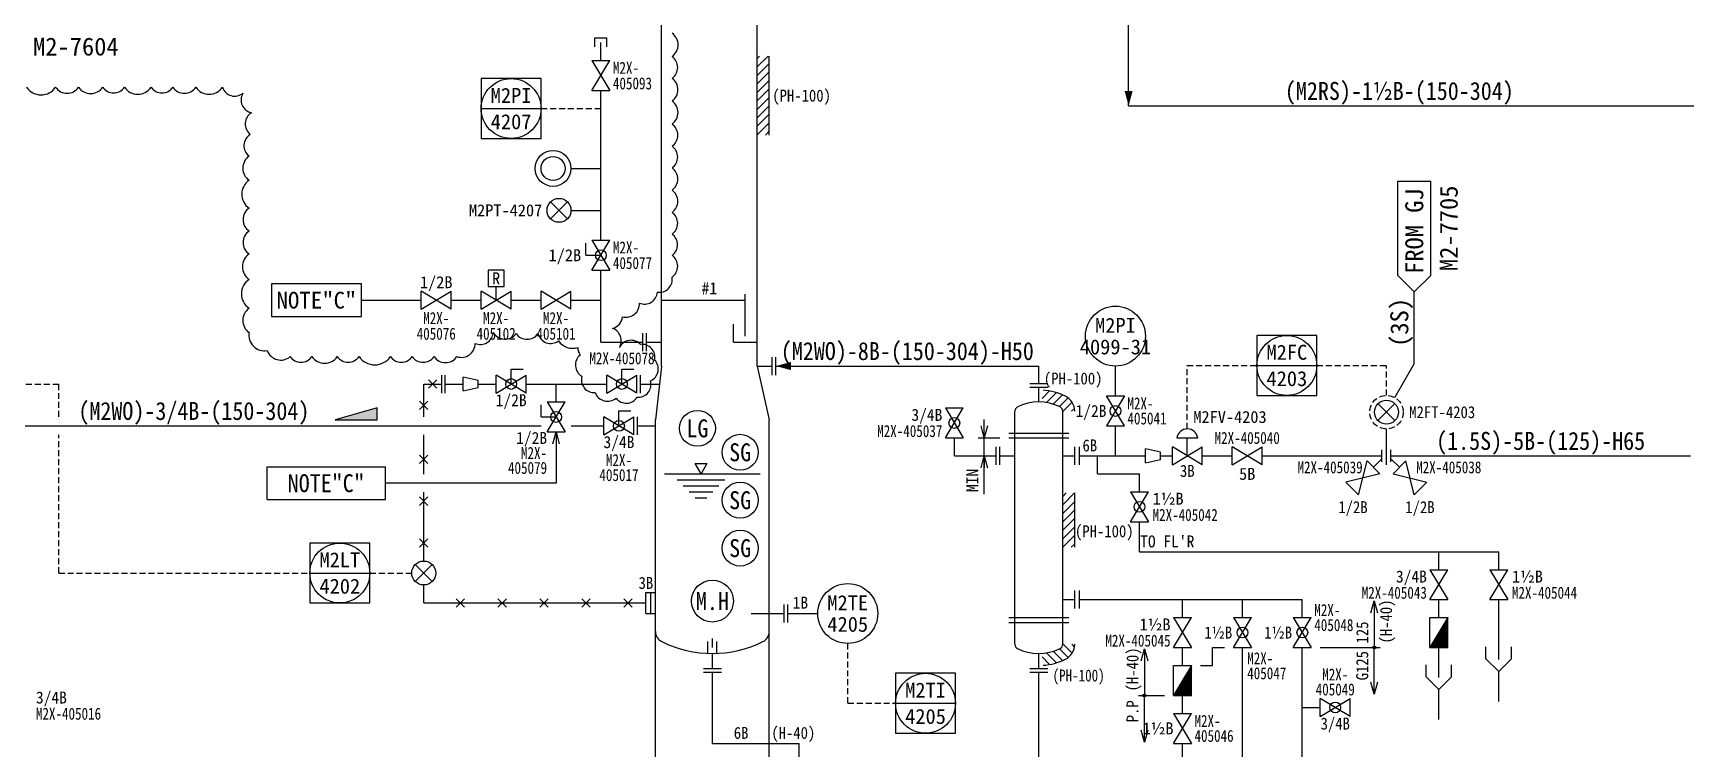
# Model space of a CAD drawing. Extents: x -5 to 813, y -6 to 574.
# Drawn here: x 169.8 to 445.8, y 219.7 to 339.2 of the extents above; entities that cross this region are included whole.
import ezdxf
from ezdxf.enums import TextEntityAlignment as Align

# ---------------------------------------------------------------- set-up
doc = ezdxf.new("R2010")
doc.units = 0
doc.header["$LTSCALE"] = 8
doc.linetypes.add('HIDDEN2', pattern=[0.1875, 0.125, -0.0625])
doc.layers.get('0').update_dxf_attribs({"linetype": 'CONTINUOUS'})
for name, color, linetype in [('1', 7, 'CONTINUOUS'), ('10', 7, 'CONTINUOUS'), ('2', 7, 'CONTINUOUS'), ('4', 7, 'CONTINUOUS'), ('5', 7, 'CONTINUOUS'), ('6', 2, 'CONTINUOUS'), ('7', 7, 'CONTINUOUS'), ('9', 1, 'CONTINUOUS')]:
    doc.layers.add(name, color=color, linetype=linetype)
doc.styles.get("Standard").update_dxf_attribs({"font": '', "width": 0.9})
doc.styles.get('Standard').set_extended_font_data('MS Gothic')
doc.dimstyles.get("Standard").update_dxf_attribs({"dimtxt": 2, "dimasz": 2, "dimexe": 1, "dimexo": 1, "dimgap": 1, "dimtad": 3, "dimdec": 1, "dimdsep": 46, "dimtxsty": 'Standard', "dimblk": 'OPEN30', "dimcen": 0.1, "dimclrd": 256, "dimclre": 256, "dimclrt": 256, "dimadec": 0, "dimazin": 0, "dimtfac": 1, "dimtdec": 1, "dimtmove": 0, "dimatfit": 0, "dimldrblk": 'OPEN30', "dimfxl": 1, "dimtvp": 1, "dimtolj": 1, "dimlwd": -1, "dimlwe": -1, "dimarcsym": 0})
pattern_1 = [(45, (20.1961, -22.9001), (-0.7071068, 0.7071068), [])]

# ---------------------------------------------------------------- blocks, each defined once
blk = doc.blocks.new('_Open30')
at = {"color": 0, "linetype": 'ByBlock', "lineweight": -2}
for p, q in [((-1, 0.27), (0, 0)), ((0, 0), (-1, -0.27)), ((0, 0), (-1, 0))]:
    blk.add_line(p, q, dxfattribs=at)
blk = doc.blocks.new('計測設備一般_現場')
at = {"layer": '2'}
blk.add_circle((625.98, 353.21), 5, dxfattribs=at)
for tag, p in [('TAG2', (625.98, 355.01)), ('TAG1', (625.98, 351.41))]:
    blk.add_attdef(tag, text='', height=2.5, dxfattribs=at).set_placement(p, align=Align.MIDDLE_CENTER)
blk = doc.blocks.new('CRT_計器室')
at = {"layer": '4'}
blk.add_line((520.83, 146.5), (530.83, 146.5), dxfattribs=at)
blk.add_lwpolyline([(520.83, 141.5), (530.83, 141.5), (530.83, 151.5), (520.83, 151.5)], close=True, dxfattribs=at)
blk.add_circle((525.83, 146.5), 5, dxfattribs=at)
for tag, p in [('TAG16', (525.83, 148.7)), ('TAG15', (525.83, 144.3))]:
    blk.add_attdef(tag, text='', height=2.5, dxfattribs=at).set_placement(p, align=Align.MIDDLE_CENTER)

msp = doc.modelspace()

# ---------------------------------------------------------------- hatches: boundary and pattern name
at = {"layer": '1'}
h = msp.add_hatch(dxfattribs=at)
h.set_pattern_fill('ANSI31', color=256, scale=8, style=0)
h.set_pattern_definition([(45, (95.4818, -22.9001), (-0.7071068, 0.7071068), [])])
h.paths.add_polyline_path([(292.7, 335.34), (290.7, 335.34), (290.7, 322.18), (292.7, 322.18)])
h = msp.add_hatch(dxfattribs=at)
h.set_pattern_fill('ANSI31', color=256, scale=8, style=0)
h.set_pattern_definition(pattern_1)
h.paths.add_polyline_path([(342.14, 278.56, 0.097489), (338.41, 279.58), (338.17, 277.59, -0.100673), (341.25, 276.77, -0.284916), (341.7, 276.05), (343.7, 276.05, 0.284915)])
h = msp.add_hatch(dxfattribs=at)
h.set_pattern_fill('ANSI31', color=256, scale=8, style=0)
h.set_pattern_definition(pattern_1)
h.paths.add_polyline_path([(341.7, 253.35), (343.7, 253.35), (343.7, 262.41), (341.7, 262.41)])
h = msp.add_hatch(dxfattribs=at)
h.set_pattern_fill('ANSI31', color=256, scale=8, style=0)
h.set_pattern_definition([(315, (20.1961, 536.1071), (-0.7071068, -0.7071068), [])])
h.paths.add_polyline_path([(342.14, 234.65, -0.097489), (338.41, 233.63), (338.17, 235.62, 0.100673), (341.25, 236.44, 0.284916), (341.7, 237.15), (343.7, 237.15, -0.284915)])
at = {"layer": '5'}
h = msp.add_hatch(dxfattribs=at)
h.set_pattern_fill('ANSI37', color=256, scale=0.02, style=0)
h.set_pattern_definition([(135, (630.8294, 40.103486), (0.04490128, 0.04490128), []), (45, (630.8294, 40.103486), (0.04490128, -0.04490128), [])])
h.paths.add_polyline_path([(404.5, 239.1), (404.5, 236.6), (403, 236.6)])
h.paths.add_polyline_path([(406, 236.6), (404.5, 236.6), (404.5, 239.1), (406, 241.6)])
h = msp.add_hatch(dxfattribs=at)
h.set_pattern_fill('ANSI37', color=256, scale=0.02, style=0)
h.set_pattern_definition([(135, (588.0294, 32.103486), (0.04490128, 0.04490128), []), (45, (588.0294, 32.103486), (0.04490128, -0.04490128), [])])
h.paths.add_polyline_path([(361.7, 231.1), (361.7, 228.6), (360.2, 228.6)])
h.paths.add_polyline_path([(363.2, 228.6), (361.7, 228.6), (361.7, 231.1), (363.2, 233.6)])
at = {"layer": '6'}
msp.add_hatch(color=7, dxfattribs=at).paths.add_polyline_path([(220.2, 274.6), (227.2, 276.6), (227.2, 274.6)])

# ---------------------------------------------------------------- linework, layer by layer
at = {"layer": '1'}
for p, q in [((274.7, 283.6), (274.7, 407.5)), ((290.7, 283.6), (290.7, 407.5)), ((292.7, 322.18), (292.7, 335.34)), ((288.7, 288.6), (288.7, 295.6)), ((274.7, 294.6), (288.7, 294.6)), ((286.7, 287.6), (286.7, 290.6)), ((272.2, 286.1), (272.2, 289.1)), ((272.2, 287.6), (274.7, 287.6)), ((286.7, 287.6), (290.7, 287.6)), ((293.2, 282.1), (293.2, 285.1)), ((271.2, 279.1), (271.2, 282.1)), ((274.7, 283.6), (273.7, 274.6)), ((290.7, 283.6), (292.7, 274.6)), ((290.7, 283.6), (293.2, 283.6)), ((271.2, 280.6), (274.36, 280.6)), ((336.2, 280.1), (339.2, 280.1)), ((337.7, 277.6), (337.7, 280.1)), ((333.7, 237.15), (333.7, 276.05)), ((341.7, 237.15), (341.7, 276.05)), ((270.7, 272.1), (270.7, 275.1)), ((270.7, 273.6), (273.7, 273.6)), ((273.7, 190.6), (273.7, 274.6)), ((292.7, 190.6), (292.7, 274.6)), ((332.7, 272.4), (342.7, 272.4)), ((332.7, 271.6), (342.7, 271.6)), ((331.2, 267.1), (331.2, 270.1)), ((331.2, 268.6), (333.7, 268.6)), ((343.7, 267.1), (343.7, 270.1)), ((208.85, 266.79), (228.6, 266.79)), ((208.85, 261.29), (208.85, 266.79)), ((228.6, 261.29), (228.6, 266.79)), ((275.2, 265.6), (291.2, 265.6)), ((281.3, 265.6), (280.3, 267.34)), ((280.3, 267.34), (282.3, 267.34)), ((282.3, 267.34), (281.3, 265.6)), ((277.3, 264.6), (285.3, 264.6)), ((278.3, 263.6), (284.3, 263.6)), ((279.3, 262.6), (283.3, 262.6)), ((343.7, 253.35), (343.7, 262.41)), ((208.85, 261.29), (228.6, 261.29)), ((280.3, 261.6), (282.3, 261.6)), ((272.1, 242.29), (272.1, 245.79)), ((272.1, 245.79), (273.7, 245.79)), ((272.9, 242.29), (272.9, 245.79)), ((273.7, 242.29), (273.7, 245.79)), ((343.7, 243.1), (343.7, 246.1)), ((295.2, 240.79), (295.2, 243.79)), ((272.1, 242.29), (273.7, 242.29)), ((289.7, 242.29), (295.2, 242.29)), ((332.7, 241.6), (342.7, 241.6)), ((332.7, 240.8), (342.7, 240.8)), ((282.45, 235.62), (282.45, 237.62)), ((283.2, 236.62), (283.2, 238.12)), ((283.95, 235.62), (283.95, 237.62)), ((283.2, 233.1), (283.2, 235.6)), ((337.7, 233.1), (337.7, 235.6)), ((281.7, 233.1), (284.7, 233.1)), ((336.2, 233.1), (339.2, 233.1))]:
    msp.add_line(p, q, dxfattribs=at)
for centre, radius in [((280.7, 273.2), 3), ((287.84, 269.2), 3), ((287.84, 261.2), 3), ((287.84, 253.2), 3), ((283.2, 244.36), 3.5)]:
    msp.add_circle(centre, radius, dxfattribs=at)
for centre, radius, start, end in [((337.7, 269.6), 10, 63.6122, 85.8846), ((334.5, 276.05), 0.8, 116.3878, 180), ((337.7, 269.6), 8, 63.6122, 116.3878), ((340.9, 276.05), 0.8, 0, 63.6122), ((340.9, 276.05), 2.8, 0, 63.6122), ((275.6, 239.29), 1.9, 180, 243.6122), ((283.2, 254.6), 19, 243.6122, 296.3878), ((290.8, 239.29), 1.9, 296.3878, 0), ((334.5, 237.15), 0.8, 180, 243.6122), ((337.7, 243.6), 8, 243.6122, 296.3878), ((337.7, 243.6), 10, 274.1154, 296.3878), ((340.9, 237.15), 0.8, 296.3878, 0), ((340.9, 237.15), 2.8, 296.3878, 0)]:
    msp.add_arc(centre, radius, start, end, dxfattribs=at)
at = {"layer": '2'}
for p, q in [((350.5, 278.6), (350.5, 283.6)), ((235, 280.6), (238, 280.6)), ((235, 275.1), (235, 280.6)), ((237.2, 281.31), (235.79, 279.9)), ((235.79, 281.31), (237.2, 279.9)), ((235.7, 277.74), (234.29, 276.33)), ((234.29, 277.74), (235.7, 276.33)), ((235, 265.54), (235, 272.1)), ((235.7, 268.74), (234.29, 267.33)), ((234.29, 268.74), (235.7, 267.33)), ((235, 251.04), (235, 262.54)), ((235.7, 261.74), (234.29, 260.33)), ((234.29, 261.74), (235.7, 260.33)), ((235.7, 254.74), (234.29, 253.33)), ((234.29, 254.74), (235.7, 253.33)), ((235, 244.04), (235, 247.04)), ((235, 244.04), (272.1, 244.04)), ((240.39, 244.74), (241.8, 243.33)), ((240.39, 243.33), (241.8, 244.74)), ((247.39, 244.74), (248.8, 243.33)), ((247.39, 243.33), (248.8, 244.74)), ((254.39, 244.74), (255.8, 243.33)), ((254.39, 243.33), (255.8, 244.74)), ((261.39, 244.74), (262.8, 243.33)), ((261.39, 243.33), (262.8, 244.74)), ((268.39, 244.74), (269.8, 243.33)), ((268.39, 243.33), (269.8, 244.74)), ((295.8, 240.79), (295.8, 243.79)), ((295.8, 242.29), (300.8, 242.29))]:
    msp.add_line(p, q, dxfattribs=at)
at = {"layer": '4', "linetype": 'HIDDEN2'}
for p, q in [((254.59, 326.6), (264.59, 326.6)), ((362.5, 273.1), (362.5, 283.7)), ((362.5, 283.7), (374.12, 283.7)), ((384.12, 283.7), (395.75, 283.7)), ((395.75, 278.7), (395.75, 283.7)), ((84.55, 280.6), (174.05, 280.6)), ((174.05, 275.1), (174.05, 280.6)), ((174.05, 249.04), (174.05, 272.1)), ((174.05, 249.04), (216, 249.04)), ((226, 249.04), (233, 249.04)), ((305.8, 227.29), (305.8, 237.29)), ((305.8, 227.29), (313.8, 227.29))]:
    msp.add_line(p, q, dxfattribs=at)
at = {"layer": '4'}
for p, q in [((397.16, 277.32), (394.33, 274.49)), ((394.33, 277.32), (397.16, 274.49)), ((395.75, 268.6), (395.75, 273.1)), ((236.41, 250.45), (233.58, 247.62)), ((233.58, 250.45), (236.41, 247.62))]:
    msp.add_line(p, q, dxfattribs=at)
for centre in [(395.75, 275.9), (235, 249.04)]:
    msp.add_circle(centre, 2, dxfattribs=at)
at = {"layer": '5'}
for p, q in [((397.65, 298.72), (397.65, 314.47)), ((397.65, 314.47), (403.15, 314.47)), ((403.15, 298.72), (403.15, 314.47)), ((400.4, 295.97), (397.65, 298.72)), ((403.15, 298.72), (400.4, 295.97)), ((400.4, 283.97), (400.4, 295.97)), ((397.15, 278.33), (400.4, 283.97)), ((352, 273.6), (349, 278.6)), ((349, 278.6), (352, 278.6)), ((352, 278.6), (349, 273.6)), ((349, 273.6), (352, 273.6)), ((350.5, 268.6), (350.5, 273.6)), ((360.75, 271.6), (364.25, 271.6)), ((362.5, 268.6), (362.5, 271.6)), ((344.5, 267.1), (344.5, 270.1)), ((344.5, 268.6), (355.5, 268.6)), ((347.5, 265.6), (347.5, 268.6)), ((355.5, 267.45), (355.5, 269.75)), ((358, 269.2), (355.5, 269.75)), ((355.5, 267.45), (358, 268)), ((358, 268), (358, 269.2)), ((358, 268.6), (360, 268.6)), ((360, 267.1), (360, 270.1)), ((360, 267.1), (365, 270.1)), ((365, 267.1), (360, 270.1)), ((365, 267.1), (365, 270.1)), ((365, 268.6), (370, 268.6)), ((370, 267.1), (370, 270.1)), ((370, 267.1), (375, 270.1)), ((375, 267.1), (370, 270.1)), ((375, 267.1), (375, 270.1)), ((375, 268.6), (395, 268.6)), ((391.11, 262.09), (392.52, 267.75)), ((392.52, 267.75), (394.64, 265.63)), ((395, 268.1), (393.58, 266.69)), ((395, 267.6), (395, 269.6)), ((395.75, 267.1), (395.75, 268.6)), ((396.5, 267.6), (396.5, 269.6)), ((396.5, 268.6), (446.5, 268.6)), ((396.5, 268.1), (397.91, 266.69)), ((398.97, 267.75), (396.85, 265.63)), ((400.39, 262.09), (398.97, 267.75)), ((347.5, 265.6), (354.5, 265.6)), ((354.5, 262.6), (354.5, 265.6)), ((394.64, 265.63), (388.99, 264.21)), ((396.85, 265.63), (402.51, 264.21)), ((353, 262.6), (356, 262.6)), ((353, 262.6), (356, 257.6)), ((353, 257.6), (356, 262.6)), ((388.99, 264.21), (391.11, 262.09)), ((402.51, 264.21), (400.39, 262.09)), ((353, 257.6), (356, 257.6)), ((354.5, 252.6), (354.5, 257.6)), ((354.5, 252.6), (414.5, 252.6)), ((404.5, 249.6), (404.5, 252.6)), ((414.5, 249.6), (414.5, 252.6)), ((403, 249.6), (406, 249.6)), ((403, 249.6), (406, 244.6)), ((403, 244.6), (406, 249.6)), ((413, 249.6), (416, 249.6)), ((413, 249.6), (416, 244.6)), ((413, 244.6), (416, 249.6)), ((344.5, 243.1), (344.5, 246.1)), ((341.7, 244.6), (343.7, 244.6)), ((344.5, 244.6), (381.7, 244.6)), ((361.7, 241.6), (361.7, 244.6)), ((371.7, 241.6), (371.7, 244.6)), ((381.7, 241.6), (381.7, 244.6)), ((403, 244.6), (406, 244.6)), ((404.5, 241.6), (404.5, 244.6)), ((413, 244.6), (416, 244.6)), ((414.5, 234.6), (414.5, 244.6)), ((360.2, 241.6), (363.2, 241.6)), ((360.2, 241.6), (363.2, 236.6)), ((360.2, 236.6), (363.2, 241.6)), ((370.2, 241.6), (373.2, 241.6)), ((370.2, 241.6), (373.2, 236.6)), ((370.2, 236.6), (373.2, 241.6)), ((380.2, 241.6), (383.2, 241.6)), ((380.2, 241.6), (383.2, 236.6)), ((380.2, 236.6), (383.2, 241.6)), ((403, 241.6), (406, 241.6)), ((403, 236.6), (403, 241.6)), ((406, 241.6), (403, 236.6)), ((406, 236.6), (406, 241.6)), ((360.2, 236.6), (363.2, 236.6)), ((361.7, 233.6), (361.7, 236.6)), ((366.7, 236.6), (368.7, 236.6)), ((366.7, 233.6), (366.7, 236.6)), ((370.2, 236.6), (373.2, 236.6)), ((371.7, 216.6), (371.7, 236.6)), ((380.2, 236.6), (383.2, 236.6)), ((381.7, 216.6), (381.7, 236.6)), ((384.7, 236.6), (394.7, 236.6)), ((403, 236.6), (406, 236.6)), ((404.5, 231.6), (404.5, 236.6)), ((412.37, 234.72), (412.37, 236.72)), ((412.37, 234.72), (414.5, 232.6)), ((414.5, 232.6), (416.62, 234.72)), ((416.62, 234.72), (416.62, 236.72)), ((360.2, 233.6), (363.2, 233.6)), ((360.2, 228.6), (360.2, 233.6)), ((363.2, 233.6), (360.2, 228.6)), ((363.2, 228.6), (363.2, 233.6)), ((364.7, 233.6), (366.7, 233.6)), ((402.37, 231.72), (402.37, 233.72)), ((406.62, 231.72), (406.62, 233.72)), ((414.5, 227.6), (414.5, 232.6)), ((402.37, 231.72), (404.5, 229.6)), ((404.5, 229.6), (406.62, 231.72)), ((404.5, 224.6), (404.5, 229.6)), ((354.34, 228.6), (358.7, 228.6)), ((360.2, 228.6), (363.2, 228.6)), ((361.7, 225.6), (361.7, 228.6)), ((381.7, 226.6), (384.7, 226.6)), ((384.7, 225.1), (384.7, 228.1)), ((384.7, 225.1), (389.7, 228.1)), ((389.7, 225.1), (384.7, 228.1)), ((389.7, 225.1), (389.7, 228.1)), ((360.2, 225.6), (363.2, 225.6)), ((360.2, 225.6), (363.2, 220.6)), ((360.2, 220.6), (363.2, 225.6)), ((360.2, 220.6), (363.2, 220.6)), ((361.7, 171.6), (361.7, 220.6))]:
    msp.add_line(p, q, dxfattribs=at)
for centre, radius in [((350.5, 276.1), 0.9), ((354.5, 260.1), 0.9), ((371.7, 239.1), 0.9), ((381.7, 239.1), 0.9), ((393.7, 236.6), 0.25), ((355.34, 228.6), 0.25), ((387.2, 226.6), 0.9)]:
    msp.add_circle(centre, radius, dxfattribs=at)
at = {"layer": '5', "linetype": 'HIDDEN2'}
msp.add_circle((395.75, 275.9), 2.8, dxfattribs=at)
at = {"layer": '5'}
msp.add_arc((362.5, 271.33), 1.77, 8.7974, 171.2026, dxfattribs=at)
at = {"layer": '6'}
for p, q in [((352.7, 327.04), (352.7, 375.39)), ((264.59, 334.6), (264.59, 337.6)), ((264.59, 304.6), (264.59, 329.6)), ((352.7, 327.04), (485.6, 327.04)), ((259.59, 316.6), (264.59, 316.6)), ((259.59, 309.6), (264.59, 309.6)), ((264.59, 287.6), (264.59, 299.6)), ((224.59, 294.6), (234.59, 294.6)), ((239.59, 294.6), (244.59, 294.6)), ((249.59, 294.6), (254.59, 294.6)), ((259.59, 294.6), (264.59, 294.6)), ((264.59, 287.6), (271.6, 287.6)), ((293.8, 283.6), (337.7, 283.6)), ((337.7, 280.7), (337.7, 283.6)), ((238.6, 280.6), (241.6, 280.6)), ((244.1, 280.6), (247.1, 280.6)), ((252.1, 280.6), (265.6, 280.6)), ((257.1, 277.6), (257.1, 280.6)), ((168.05, 273.6), (254.6, 273.6)), ((259.6, 273.6), (265.1, 273.6)), ((256.56, 270.6), (257.1, 272.6)), ((257.1, 272.6), (257.63, 270.6)), ((323.6, 268.6), (323.6, 271.6)), ((323.6, 268.6), (330.6, 268.6)), ((341.7, 268.6), (343.7, 268.6)), ((283.2, 220.6), (283.2, 232.5)), ((337.7, 205.6), (337.7, 232.5)), ((283.2, 220.6), (297.7, 220.6)), ((297.7, 205.6), (297.7, 220.6))]:
    msp.add_line(p, q, dxfattribs=at)
at = {"layer": '6', "color": 7}
for p, q in [((263.59, 338.4), (265.59, 338.4)), ((263.59, 336.9), (263.59, 338.4)), ((265.59, 336.9), (265.59, 338.4)), ((263.09, 334.6), (266.09, 334.6)), ((263.09, 334.6), (266.09, 329.6)), ((263.09, 329.6), (266.09, 334.6)), ((263.09, 329.6), (266.09, 329.6)), ((259.01, 311.02), (256.18, 308.19)), ((256.18, 311.02), (259.01, 308.19)), ((262.09, 302.1), (262.09, 304.1)), ((263.09, 304.6), (266.09, 304.6)), ((263.09, 304.6), (266.09, 299.6)), ((263.09, 299.6), (266.09, 304.6)), ((262.09, 302.1), (264.59, 302.1)), ((263.09, 299.6), (266.09, 299.6)), ((234.59, 293.1), (239.59, 296.1)), ((239.59, 293.1), (234.59, 296.1)), ((234.59, 293.1), (234.59, 296.1)), ((239.59, 293.1), (239.59, 296.1)), ((244.59, 293.1), (249.59, 296.1)), ((249.59, 293.1), (244.59, 296.1)), ((244.59, 293.1), (244.59, 296.1)), ((247.09, 294.6), (247.09, 296.9)), ((249.59, 293.1), (249.59, 296.1)), ((254.59, 293.1), (259.59, 296.1)), ((259.59, 293.1), (254.59, 296.1)), ((254.59, 293.1), (254.59, 296.1)), ((259.59, 293.1), (259.59, 296.1)), ((271.6, 286.1), (271.6, 289.1)), ((293.8, 282.1), (293.8, 285.1)), ((238, 279.1), (238, 282.1)), ((238.6, 279.1), (238.6, 282.1)), ((241.6, 279.45), (241.6, 281.75)), ((244.1, 281.2), (241.6, 281.75)), ((247.1, 279.1), (247.1, 282.1)), ((247.1, 279.1), (252.1, 282.1)), ((252.1, 279.1), (247.1, 282.1)), ((249.6, 280.6), (249.6, 283.1)), ((249.6, 283.1), (251.6, 283.1)), ((252.1, 279.1), (252.1, 282.1)), ((265.6, 279.1), (265.6, 282.1)), ((265.6, 279.1), (270.6, 282.1)), ((270.6, 279.1), (265.6, 282.1)), ((268.1, 280.6), (268.1, 283.1)), ((268.1, 283.1), (270.1, 283.1)), ((270.6, 279.1), (270.6, 282.1)), ((241.6, 279.45), (244.1, 280)), ((244.1, 280), (244.1, 281.2)), ((336.2, 280.7), (339.2, 280.7)), ((227.2, 276.6), (220.2, 274.6)), ((227.2, 274.6), (227.2, 276.6)), ((254.6, 275.1), (254.6, 277.1)), ((255.6, 277.6), (258.6, 277.6)), ((255.6, 277.6), (258.6, 272.6)), ((255.6, 272.6), (258.6, 277.6)), ((267.6, 273.6), (267.6, 276.1)), ((267.6, 276.1), (269.6, 276.1)), ((322.1, 276.6), (325.1, 276.6)), ((322.1, 276.6), (325.1, 271.6)), ((322.1, 271.6), (325.1, 276.6)), ((220.2, 274.6), (227.2, 274.6)), ((254.6, 275.1), (257.1, 275.1)), ((265.1, 272.1), (265.1, 275.1)), ((265.1, 272.1), (270.1, 275.1)), ((270.1, 272.1), (265.1, 275.1)), ((270.1, 272.1), (270.1, 275.1)), ((255.6, 272.6), (258.6, 272.6)), ((322.1, 271.6), (325.1, 271.6)), ((330.6, 267.1), (330.6, 270.1)), ((281.7, 232.5), (284.7, 232.5)), ((336.2, 232.5), (339.2, 232.5))]:
    msp.add_line(p, q, dxfattribs=at)
msp.add_lwpolyline([(248.44, 296.9), (248.44, 299.6), (245.74, 299.6), (245.74, 296.9)], close=True, dxfattribs=at)
at = {"layer": '6'}
msp.add_lwpolyline([(257.1, 272.6), (257.1, 264.04), (228.6, 264.04)], dxfattribs=at)
at = {"layer": '6', "color": 7}
for centre, radius in [((256.59, 316.6), 3), ((256.59, 316.6), 2), ((257.59, 309.6), 2), ((264.59, 302.1), 0.9), ((249.6, 280.6), 0.9), ((268.1, 280.6), 0.9), ((257.1, 275.1), 0.9), ((267.6, 273.6), 0.9), ((323.6, 274.1), 0.9)]:
    msp.add_circle(centre, radius, dxfattribs=at)
for points in [[(353.37, 329.54), (352.7, 327.04), (352.03, 329.54)], [(296.3, 282.93), (293.8, 283.6), (296.3, 284.27)]]:
    msp.add_solid(points, dxfattribs=at)
at = {"layer": '7'}
for p, q in [((328.6, 262.19), (328.6, 274.65)), ((327.6, 271.6), (331.2, 271.6))]:
    msp.add_line(p, q, dxfattribs=at)
msp.add_lwpolyline([(209.59, 291.85), (224.59, 291.85), (224.59, 297.35), (209.59, 297.35)], close=True, dxfattribs=at)
at = {"layer": '9'}
for points in [[(266.53, 289.89, 0.322259), (268.17, 291.84), (268.17, 291.84, 0.520567), (271.01, 294.12), (271.01, 294.12, 0.520567), (274.01, 295.94), (274.01, 295.94, 0.520567), (276.46, 298.46), (276.46, 298.46, 0.520567), (276.46, 302.09), (276.46, 302.09, 0.520567), (276.46, 305.64), (276.46, 305.64, 0.520567), (276.46, 309.26), (276.46, 309.26, 0.520567), (276.46, 312.97), (276.46, 312.97, 0.520567), (276.46, 316.68), (276.46, 316.68, 0.520567), (276.46, 320.3), (276.46, 320.3, 0.520567), (276.46, 324.01), (276.46, 324.01, 0.520567), (276.46, 327.86), (276.46, 327.86, 0.520567), (276.46, 331.64), (276.46, 331.64, 0.520567), (276.46, 335.27), (276.46, 335.27, 0.520567), (276.46, 339.21)], [(168.69, 330.15, 0.520567), (173.54, 330.15), (173.54, 330.15, 0.520567), (177.37, 330.15), (177.37, 330.15, 0.520567), (181.41, 330.15), (181.41, 330.15, 0.520567), (185.04, 330.15), (185.04, 330.15, 0.520567), (189.48, 330.15), (189.48, 330.15, 0.520567), (193.12, 330.15), (193.12, 330.15, 0.520567), (196.95, 330.15), (196.95, 330.15, 0.520567), (201.39, 330.15), (201.39, 330.15, 0.520567), (204.82, 329.14), (204.82, 329.14, 0.520567), (206.24, 325.91), (206.24, 325.91, 0.520567), (206.04, 322.28), (206.04, 322.28, 0.520567), (205.83, 318.65), (205.83, 318.65, 0.520567), (205.83, 314.62), (205.83, 314.62, 0.520567), (205.83, 309.98), (205.83, 309.98, 0.520567), (205.83, 306.15), (205.83, 306.15, 0.520567), (205.83, 302.32), (205.83, 302.32, 0.520567), (205.83, 298.08), (205.83, 298.08, 0.520567), (205.83, 293.24), (205.83, 293.24, 0.520567), (205.83, 289.21), (205.83, 289.21, 0.520567), (208.86, 286.18), (208.86, 286.18, 0.520567), (212.7, 285.17), (212.7, 285.17, 0.520567), (216.33, 285.17), (216.33, 285.17, 0.520567), (220.57, 285.17), (220.57, 285.17, 0.520567), (224.2, 285.17), (224.2, 285.17, 0.520567), (229.45, 285.17), (229.45, 285.17, 0.520567), (233.08, 285.17), (233.08, 285.17, 0.520567), (236.72, 285.17), (236.72, 285.17, 0.520567), (240.55, 285.17), (240.55, 285.17, 0.520567), (243.58, 287.39), (243.58, 287.39, 0.520567), (246.61, 289.21), (246.61, 289.21, 0.520567), (250.44, 289.01), (250.44, 289.01, 0.520567), (254.07, 289.01), (254.07, 289.01, 0.520567), (257.51, 287.79), (257.51, 287.79, 0.322551), (260.71, 286.69)], [(260.71, 286.69, 0.1542), (261.12, 285.44), (261.12, 285.44, 0.520567), (261.4, 281.89), (261.4, 281.89, 0.520567), (263.63, 279.17), (263.63, 279.17, 0.520567), (267.11, 278.23), (267.11, 278.23, 0.520567), (270.64, 278.4), (270.64, 278.4, 0.520567), (272.87, 281.12), (272.87, 281.12, 0.520567), (273.56, 284.61), (273.56, 284.61, 0.520567), (271.19, 287.22), (271.19, 287.22, 0.520567), (267.67, 286.7), (267.67, 286.7, 0.478321), (266.53, 289.89, 0.478321)]]:
    msp.add_lwpolyline(points, format="xyb", dxfattribs=at)

# ---------------------------------------------------------------- block references
at = {"layer": '2'}
for p, values in [((-275.48, -64.61), {'TAG2': 'M2PI', 'TAG1': '4099-31'}), ((-320.18, -110.93), {'TAG2': 'M2TE', 'TAG1': '4205'})]:
    msp.add_blockref('計測設備一般_現場', p, dxfattribs=at).add_auto_attribs(values)
at = {"layer": '4'}
for p, values in [((-276.24, 180.1), {'TAG16': 'M2PI', 'TAG15': '4207'}), ((-146.71, 137.2), {'TAG16': 'M2FC', 'TAG15': '4203'}), ((-304.84, 102.54), {'TAG16': 'M2LT', 'TAG15': '4202'}), ((-207.04, 80.79), {'TAG16': 'M2TI', 'TAG15': '4205'})]:
    msp.add_blockref('CRT_計器室', p, dxfattribs=at).add_auto_attribs(values)
at = {"layer": '7', "xscale": 2, "yscale": 2, "zscale": 2}
for p, rotation in [((328.6, 271.6), 270), ((328.6, 268.6), 90)]:
    msp.add_blockref('_Open30', p, dxfattribs=dict(at, rotation=rotation))

# ---------------------------------------------------------------- texts
at = {"layer": '1', "width": 0.9}
msp.add_text('(PH-100)', height=2, dxfattribs=at).set_placement((293.2, 328.76), align=Align.MIDDLE_LEFT)
at = {"layer": '1'}
for s, height, width, p in [('#1', 2, 0.95, (282.7, 296.59)), ('(PH-100)', 2, 0.9, (343.44, 281.52)), ('LG', 3, 0.9, (280.7, 273.2)), ('SG', 3, 0.9, (287.84, 269.2)), ('NOTE"C"', 3, 0.9, (218.72, 264.04)), ('SG', 3, 0.9, (287.84, 261.2)), ('(PH-100)', 2, 0.9, (348.64, 256.01)), ('SG', 3, 0.9, (287.84, 253.2)), ('3B', 2, 0.9, (272.1, 247.39)), ('M.H', 3, 0.9, (283.2, 244.36)), ('(PH-100)', 2, 0.8, (344.35, 231.93))]:
    msp.add_text(s, height=height, dxfattribs=dict(at, width=width)).set_placement(p, align=Align.MIDDLE_CENTER)
at = {"layer": '10', "width": 0.8}
for s, p in [('M2X-', (266.59, 333.4)), ('405093', (266.59, 330.8)), ('M2X-', (266.59, 303.4)), ('405077', (266.59, 300.8)), ('M2X-', (352.5, 277.35)), ('405041', (352.5, 274.85)), ('M2X-405038', (400.71, 266.69)), ('M2X-405042', (356.7, 258.75)), ('M2X-405044', (416.7, 245.75)), ('M2X-', (383.7, 242.85)), ('405048', (383.7, 240.35)), ('M2X-', (372.5, 234.8)), ('405047', (372.5, 232.3)), ('M2X-405016', (170.25, 225.55)), ('M2X-', (363.7, 224.35)), ('405046', (363.7, 221.85))]:
    msp.add_text(s, height=2, dxfattribs=at).set_placement(p, align=Align.MIDDLE_LEFT)
for s, p in [('M2X-', (237.09, 291.6)), ('M2X-', (247.09, 291.6)), ('M2X-', (257.09, 291.6)), ('405076', (237.09, 289)), ('405102', (247.09, 289)), ('405101', (257.09, 289)), ('M2X-405078', (268.1, 284.9)), ('M2X-405040', (372.5, 271.6)), ('M2X-', (267.6, 267.9)), ('405017', (267.6, 265.4)), ('M2X-', (387.2, 232.1)), ('405049', (387.2, 229.6))]:
    msp.add_text(s, height=2, dxfattribs=at).set_placement(p, align=Align.MIDDLE_CENTER)
for s, p in [('M2X-405037', (321.6, 272.75)), ('M2X-405039', (391.78, 266.69)), ('M2X-405043', (402.5, 245.75)), ('M2X-405045', (359.7, 237.75))]:
    msp.add_text(s, height=2, dxfattribs=at).set_placement(p, align=Align.MIDDLE_RIGHT)
for s, p in [('M2X-', (255.6, 268.1)), ('405079', (255.6, 265.6))]:
    msp.add_text(s, height=2, dxfattribs=at).set_placement(p, align=Align.RIGHT)
at = {"layer": '2', "width": 0.95}
msp.add_text('1B', height=2, dxfattribs=at).set_placement((296.6, 244.09), align=Align.MIDDLE_LEFT)
at = {"layer": '5'}
msp.add_text('M2-7604', height=3, dxfattribs=at).set_placement((176.92, 336.95), align=Align.MIDDLE_CENTER)
for s, p in [('FROM GJ', (400.4, 313.27)), ('(3S)', (397.9, 294.97))]:
    msp.add_text(s, height=3, rotation=90, dxfattribs=at).set_placement(p, align=Align.MIDDLE_RIGHT)
msp.add_text('M2-7705', height=3, rotation=90, dxfattribs=at).set_placement((406.15, 306.6), align=Align.MIDDLE_CENTER)
msp.add_text('M2FV-4203', height=2, dxfattribs=at).set_placement((363.5, 275.1), align=Align.MIDDLE_LEFT)
at = {"layer": '5', "width": 0.9}
for s, p in [('M2FT-4203', (399.55, 275.9)), ('6B', (345, 270.35))]:
    msp.add_text(s, height=2, dxfattribs=at).set_placement(p, align=Align.MIDDLE_LEFT)
for s, height, p in [('(1.5S)-5B-(125)-H65', 3, (421.5, 271.1)), ('3B', 2, (362.5, 266.1)), ('1/2B', 2, (390.16, 260.04)), ('1/2B', 2, (401.34, 260.04)), ('3/4B', 2, (387.2, 223.9))]:
    msp.add_text(s, height=height, dxfattribs=at).set_placement(p, align=Align.MIDDLE_CENTER)
at = {"layer": '5'}
for s, width, p in [("TO FL'R", 0.95, (363.68, 254.31)), ('1½B', 0.9, (370, 239.1)), ('1½B', 0.9, (380, 239.1))]:
    msp.add_text(s, height=2, dxfattribs=dict(at, width=width)).set_placement(p, align=Align.MIDDLE_RIGHT)
at = {"layer": '5', "width": 0.9}
for s, p in [('(H-40)', (395.68, 237.27)), ('125', (391.7, 237.27)), ('(H-40)', (353.34, 229.27)), ('G125', (391.7, 231.12)), ('P.P', (353.34, 224.12))]:
    msp.add_text(s, height=2, rotation=90, dxfattribs=at).set_placement(p, align=Align.MIDDLE_LEFT)
at = {"layer": '6', "color": 7}
msp.add_text('R', height=2, dxfattribs=at).set_placement((247.09, 298.25), align=Align.MIDDLE_CENTER)
at = {"layer": '7'}
for s, height, width, p in [('(M2RS)-1½B-(150-304)', 3, 0.9, (397.9, 329.54)), ('(M2WO)-8B-(150-304)-H50', 3, 0.9, (315.75, 286.1)), ('1/2B', 2, 0.95, (249.6, 277.9)), ('(M2WO)-3/4B-(150-304)', 3, 0.9, (196.62, 276.1)), ('3/4B', 2, 0.95, (267.6, 270.9))]:
    msp.add_text(s, height=height, dxfattribs=dict(at, width=width)).set_placement(p, align=Align.MIDDLE_CENTER)
for s, p in [('M2PT-4207', (254.79, 309.6)), ('1/2B', (261.29, 302.1)), ('1%%189B', (359.7, 240.45)), ('1½B', (360.2, 223.1))]:
    msp.add_text(s, height=2, dxfattribs=at).set_placement(p, align=Align.MIDDLE_RIGHT)
for s, height, p in [('1/2B', 2, (237.09, 297.6)), ('NOTE"C"', 2.8, (217.09, 294.6)), ('5B', 2, (372.5, 265.6))]:
    msp.add_text(s, height=height, dxfattribs=at).set_placement(p, align=Align.MIDDLE_CENTER)
at = {"layer": '7', "width": 0.95}
for s, p in [('3/4B', (321.6, 275.45)), ('1/2B', (349, 276.1)), ('3/4B', (402.5, 248.45))]:
    msp.add_text(s, height=2, dxfattribs=at).set_placement(p, align=Align.MIDDLE_RIGHT)
msp.add_text('1/2B', height=2, dxfattribs=at).set_placement((255.6, 272.6), align=Align.TOP_RIGHT)
msp.add_text('MIN', height=2, rotation=90, dxfattribs=at).set_placement((326.6, 264.5), align=Align.MIDDLE_CENTER)
at = {"layer": '7'}
for p in [(356.7, 261.45), (416.7, 248.45)]:
    msp.add_text('1%%189B', height=2, dxfattribs=at).set_placement(p, align=Align.MIDDLE_LEFT)
for s, width, p in [('3/4B', 0.95, (170.25, 228.25)), ('(H-40)', 0.9, (293.04, 222.35)), ('6B', 0.9, (286.77, 222.35))]:
    msp.add_text(s, height=2, dxfattribs=dict(at, width=width)).set_placement(p, align=Align.MIDDLE_LEFT)

# ---------------------------------------------------------------- leaders
at = {"layer": '5'}
for points in [[(393.7, 244.39), (393.7, 236.6)], [(355.34, 236.39), (355.34, 228.6)], [(393.7, 228.81), (393.7, 236.6)], [(355.34, 220.81), (355.34, 228.6)]]:
    msp.add_leader(points, dimstyle='Standard', override={"dimgap": 0.1, "dimtad": 0}, dxfattribs=at)

doc.saveas('drawing.dxf')
